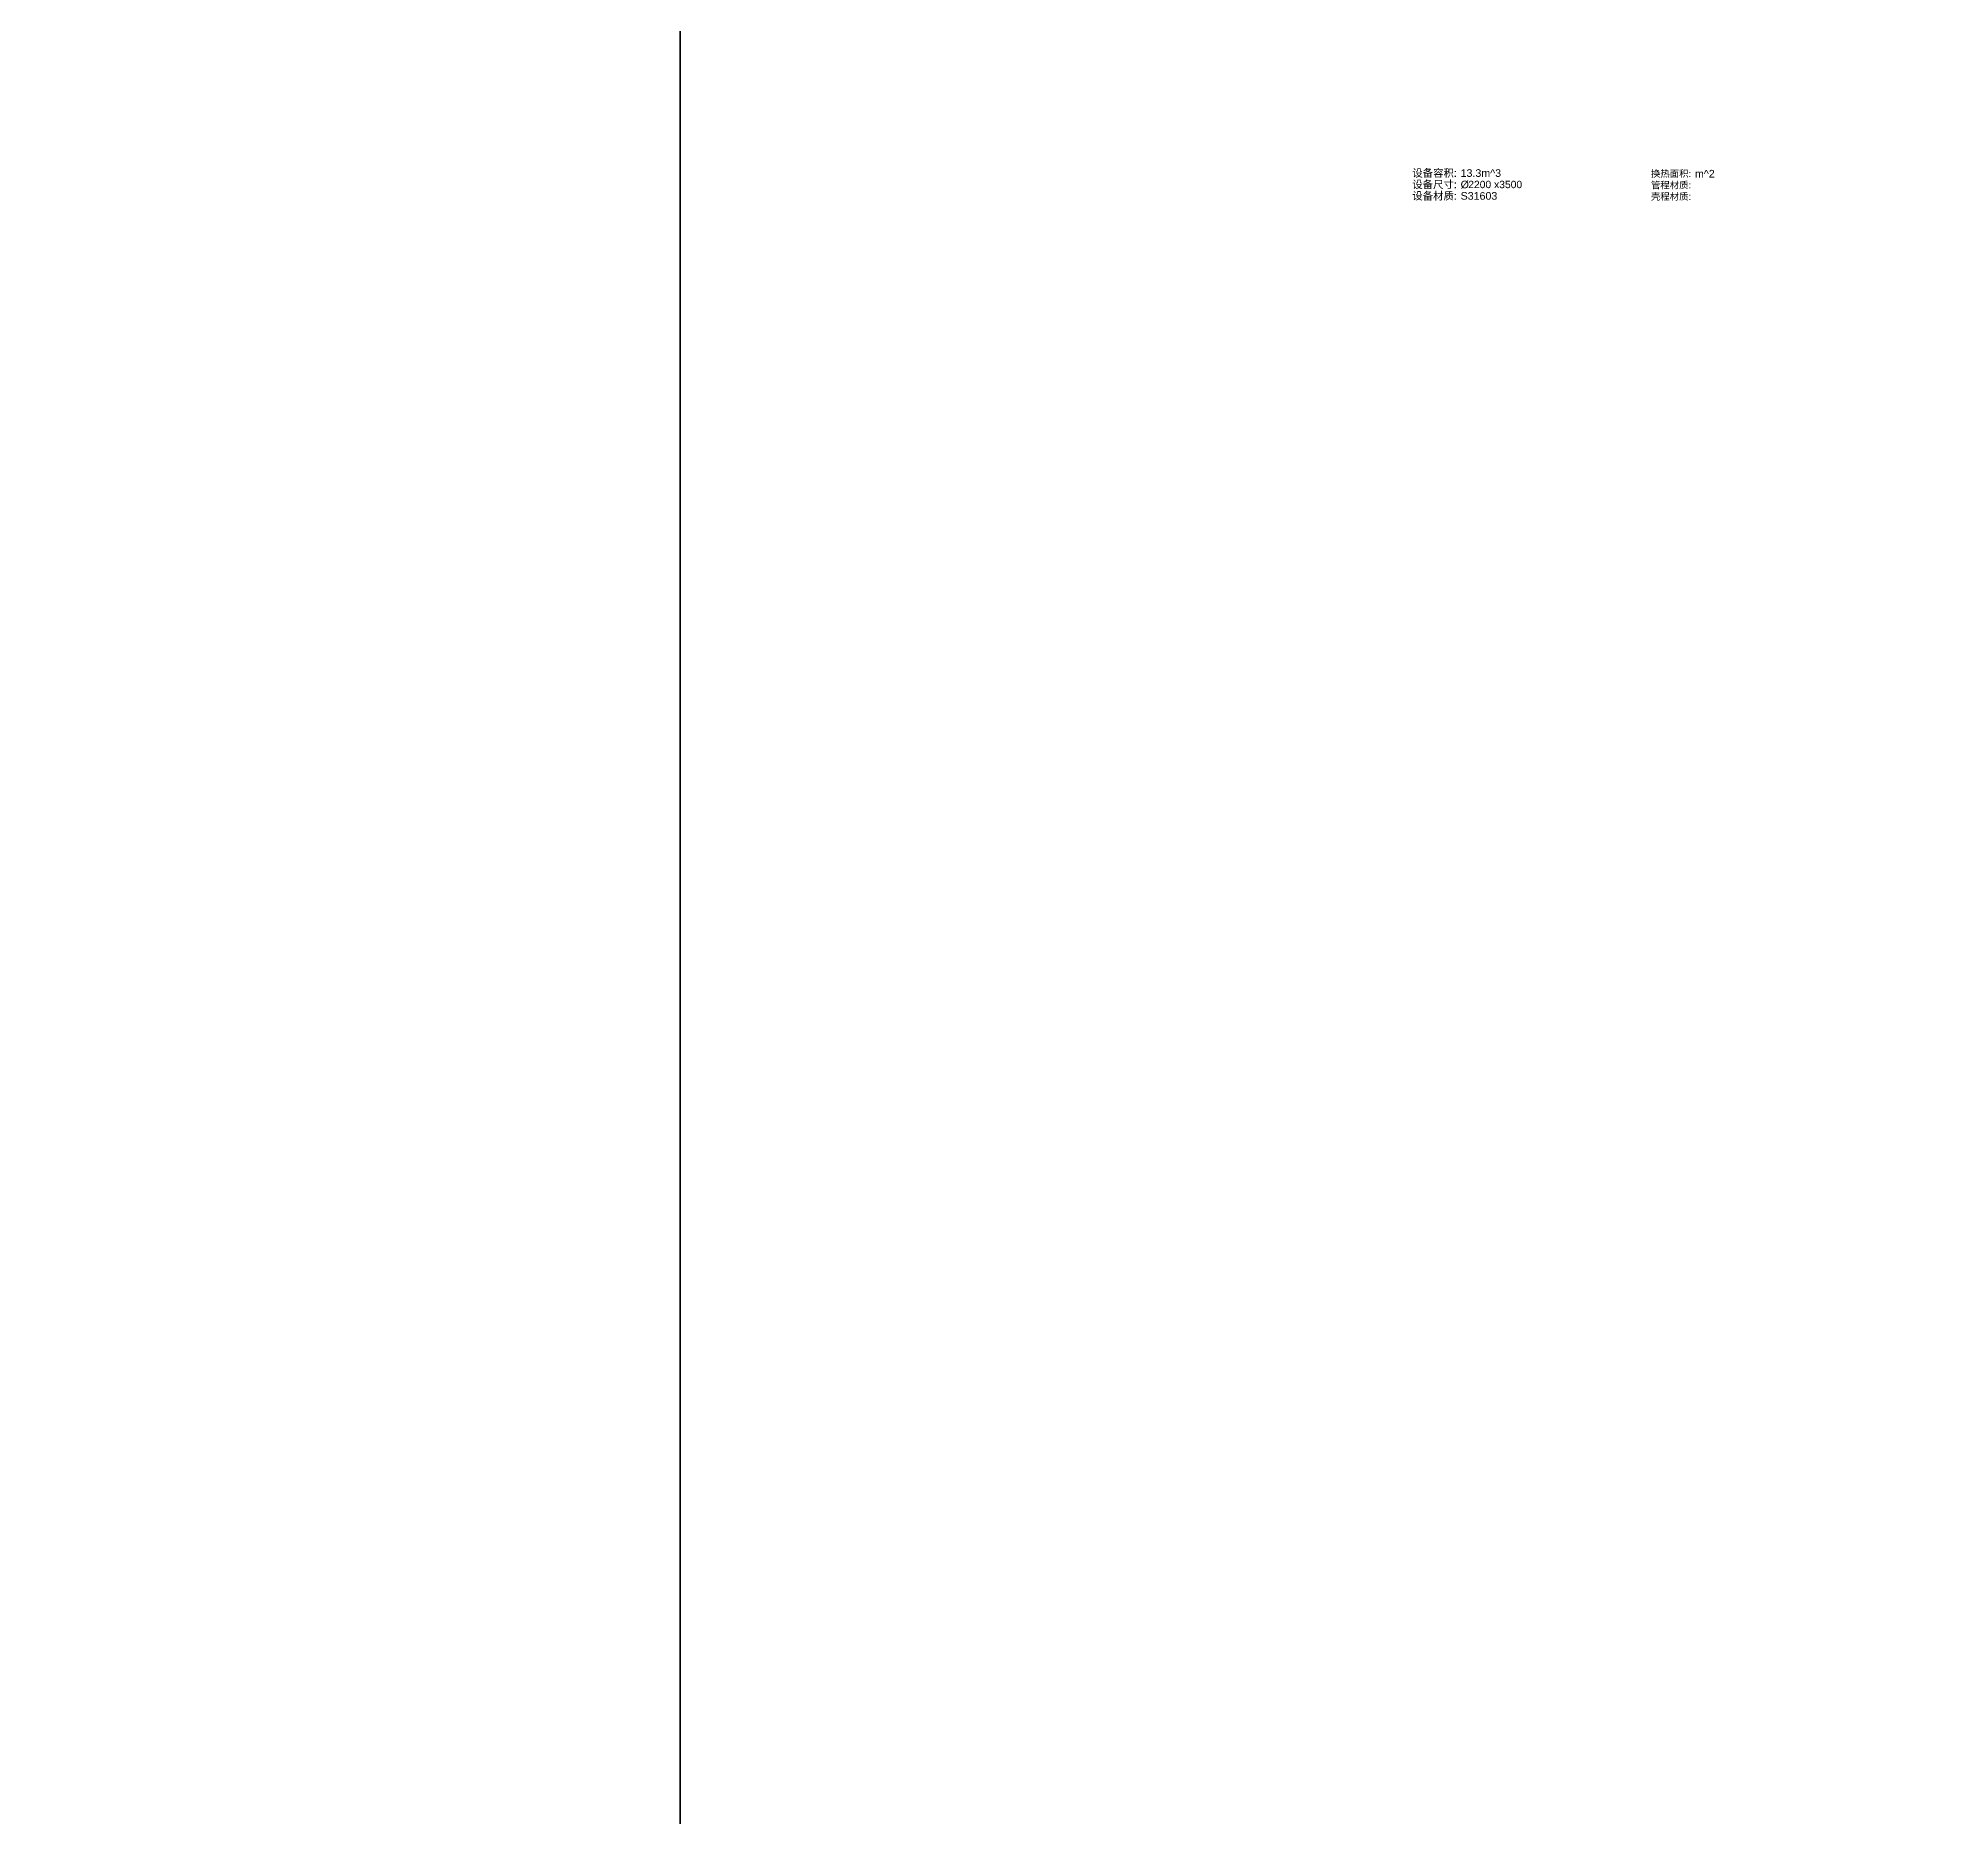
# Model space of a CAD drawing. Extents: x 757 to 8510, y -6585 to 527.
# Drawn here: x 5521 to 6023, y -1350 to -883 of the extents above; entities that cross this region are included whole.
import ezdxf
from ezdxf.enums import TextEntityAlignment as Align

# ---------------------------------------------------------------- set-up
doc = ezdxf.new("R2010")
doc.units = 0
doc.header["$MEASUREMENT"] = 0
doc.layers.add('10', color=7, linetype='CONTINUOUS')
doc.layers.add('云线-1A', color=6, linetype='CONTINUOUS')
doc.styles.add('txt.shx', font='arial.ttf')

msp = doc.modelspace()

# ---------------------------------------------------------------- linework, layer by layer
at = {"layer": '云线-1A', "color": 1, "lineweight": 35}
msp.add_line((5689.75, -2718.9), (5689.75, 18.8), dxfattribs=at)

# ---------------------------------------------------------------- texts
at = {"layer": '10', "color": 7, "style": 'txt.shx'}
for s, height, p in [('设备容积:', 2, (5893.75, -918.14)), ('换热面积:', 1.764, (5955.29, -918.3)), ('设备尺寸:', 2, (5893.75, -921.14)), ('设备材质:', 2, (5893.75, -924.14)), ('壳程材质:', 1.764, (5955.29, -924.3)), ('管程材质:', 1.764, (5955.29, -921.3))]:
    msp.add_text(s, height=height, dxfattribs=at).set_placement(p, align=Align.MIDDLE_RIGHT)
for s, height, p in [('13.3m^ 3', 2, (5894.75, -918.14)), ('m^ 2', 2, (5956.29, -918.31)), ('Ø', 2, (5894.75, -921.14)), ('S31603', 2, (5894.75, -924.14)), ('2200 x3500', 1.94, (5896.75, -921.14))]:
    msp.add_text(s, height=height, dxfattribs=at).set_placement(p, align=Align.MIDDLE_LEFT)

doc.saveas('drawing.dxf')
